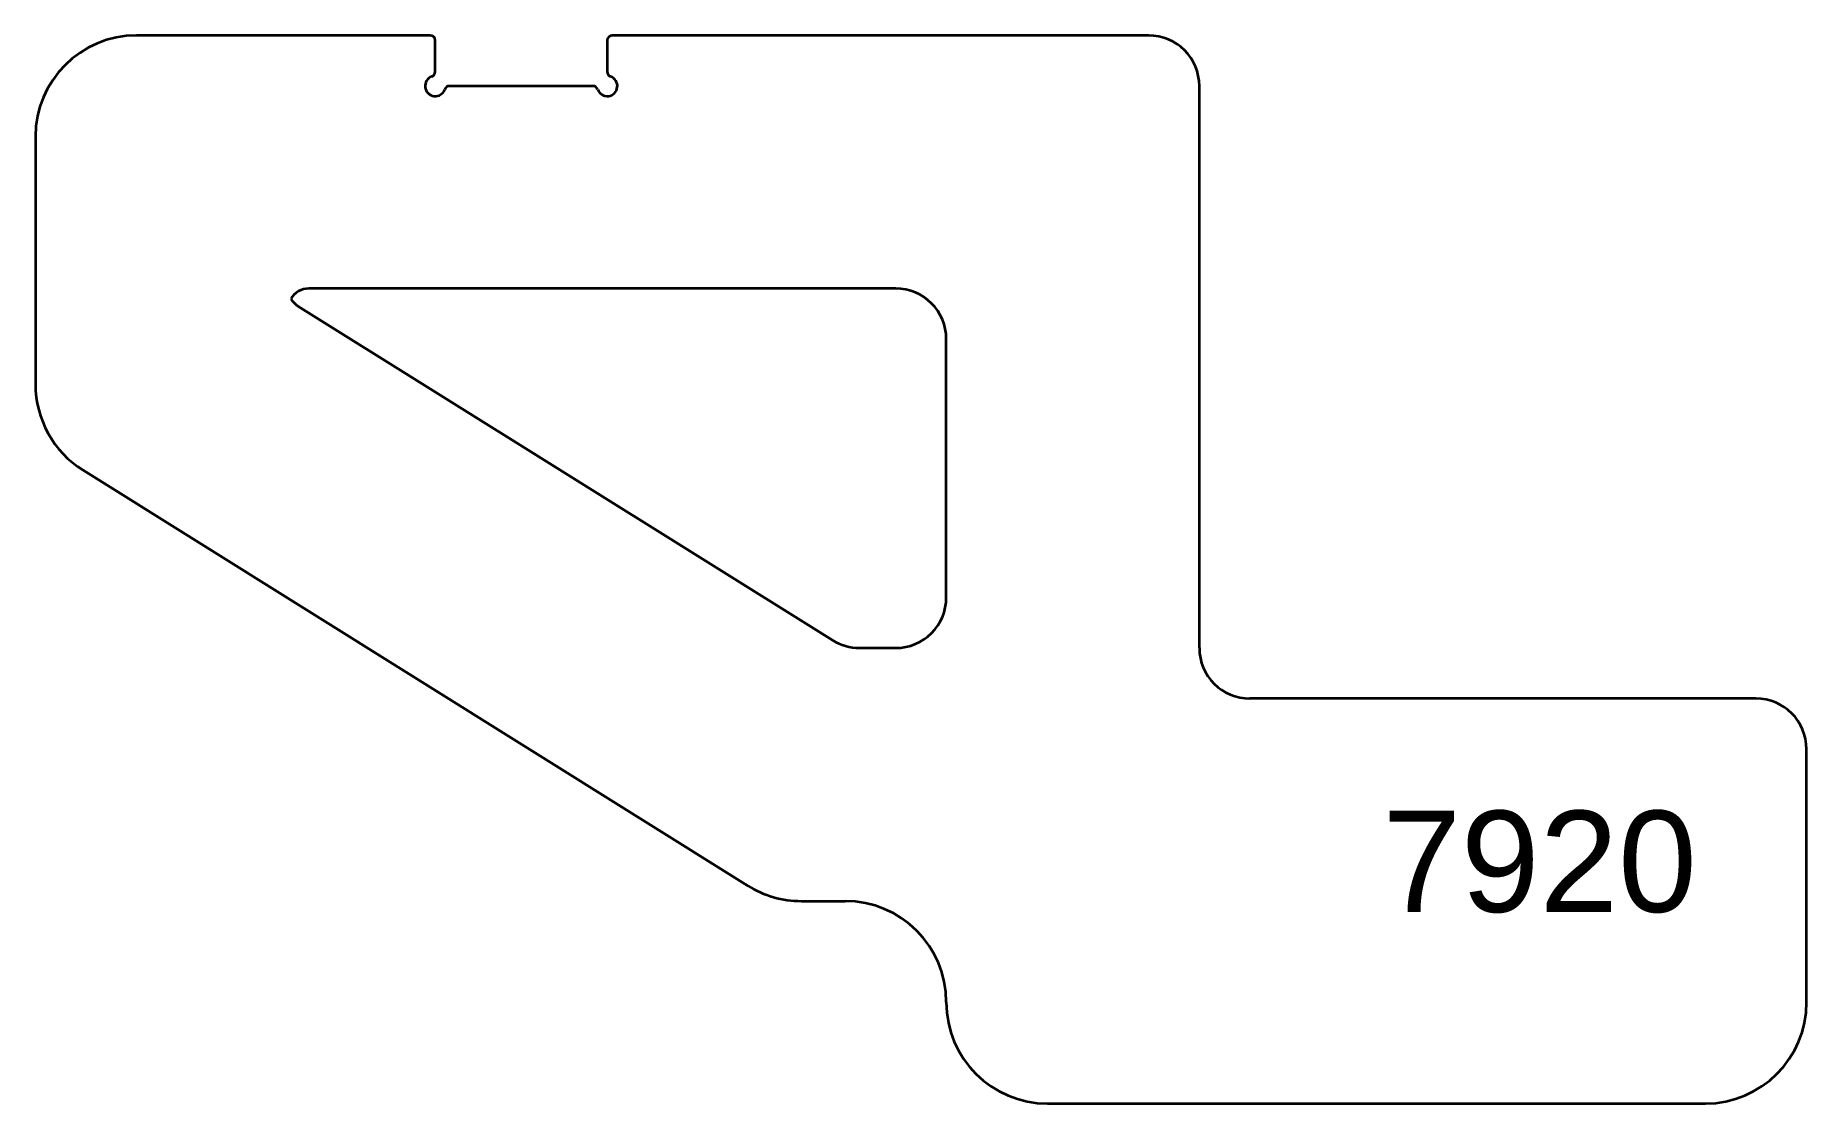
# Model space of a CAD drawing. Header units: millimetres. Extents: x 2490 to 2665, y 1745 to 1850.
import ezdxf

# ---------------------------------------------------------------- set-up
doc = ezdxf.new("R2010")
doc.units = ezdxf.units.MM
doc.layers.add('Gravír', color=1, linetype='Continuous')
doc.styles.get("Standard").update_dxf_attribs({"font": 'arial.ttf'})

msp = doc.modelspace()

# ---------------------------------------------------------------- linework, layer by layer
at = {"color": 7, "linetype": 'Continuous', "lineweight": 35}
for p, q in [((2528.87, 1850.06), (2499.87, 1850.06)), ((2599.87, 1850.06), (2546.87, 1850.06)), ((2529.37, 1846.47), (2529.37, 1849.56)), ((2546.37, 1849.56), (2546.37, 1846.47)), ((2544.95, 1845.06), (2530.78, 1845.06)), ((2604.87, 1789.56), (2604.87, 1845.06)), ((2489.87, 1840.06), (2489.87, 1815.6)), ((2574.87, 1825.06), (2516.87, 1825.06)), ((2515.81, 1823.33), (2568.64, 1790.32)), ((2579.87, 1794.56), (2579.87, 1820.06)), ((2494.57, 1807.12), (2560.25, 1766.08)), ((2571.29, 1789.56), (2574.87, 1789.56)), ((2659.87, 1784.56), (2609.87, 1784.56)), ((2664.87, 1754.56), (2664.87, 1779.56)), ((2565.55, 1764.56), (2569.87, 1764.56)), ((2589.87, 1744.56), (2654.87, 1744.56))]:
    msp.add_line(p, q, dxfattribs=at)
for centre, radius, start, end in [((2499.87, 1840.06), 10, 90, 180), ((2528.87, 1849.56), 0.5, 0, 90), ((2546.87, 1849.56), 0.5, 90, 180), ((2599.87, 1845.06), 5, 0, 90), ((2528.87, 1846.47), 0.5, 289.4712, 0), ((2546.87, 1846.47), 0.5, 180, 250.5288), ((2529.37, 1845.06), 1, 109.4712, 340.5288), ((2530.78, 1844.56), 0.5, 90, 160.5288), ((2544.95, 1844.56), 0.5, 19.4712, 90), ((2546.37, 1845.06), 1, 199.4712, 70.5288), ((2516.87, 1823.06), 2, 90, 150.5551), ((2516.87, 1825.02), 2, 209.4449, 238), ((2574.87, 1820.06), 5, 0, 90), ((2499.87, 1815.6), 10, 180, 238), ((2574.87, 1794.56), 5, 270, 0), ((2571.29, 1794.56), 5, 238, 270), ((2609.87, 1789.56), 5, 180, 270), ((2659.87, 1779.56), 5, 0, 90), ((2565.55, 1774.56), 10, 238, 270), ((2569.87, 1754.56), 10, 0, 90), ((2589.87, 1754.56), 10, 180, 270), ((2654.87, 1754.56), 10, 270, 0)]:
    msp.add_arc(centre, radius, start, end, dxfattribs=at)

# ---------------------------------------------------------------- texts
at = {"layer": 'Gravír'}
msp.add_text('7920', height=10, dxfattribs=at).set_placement((2622.95, 1763.48))

doc.saveas('drawing.dxf')
